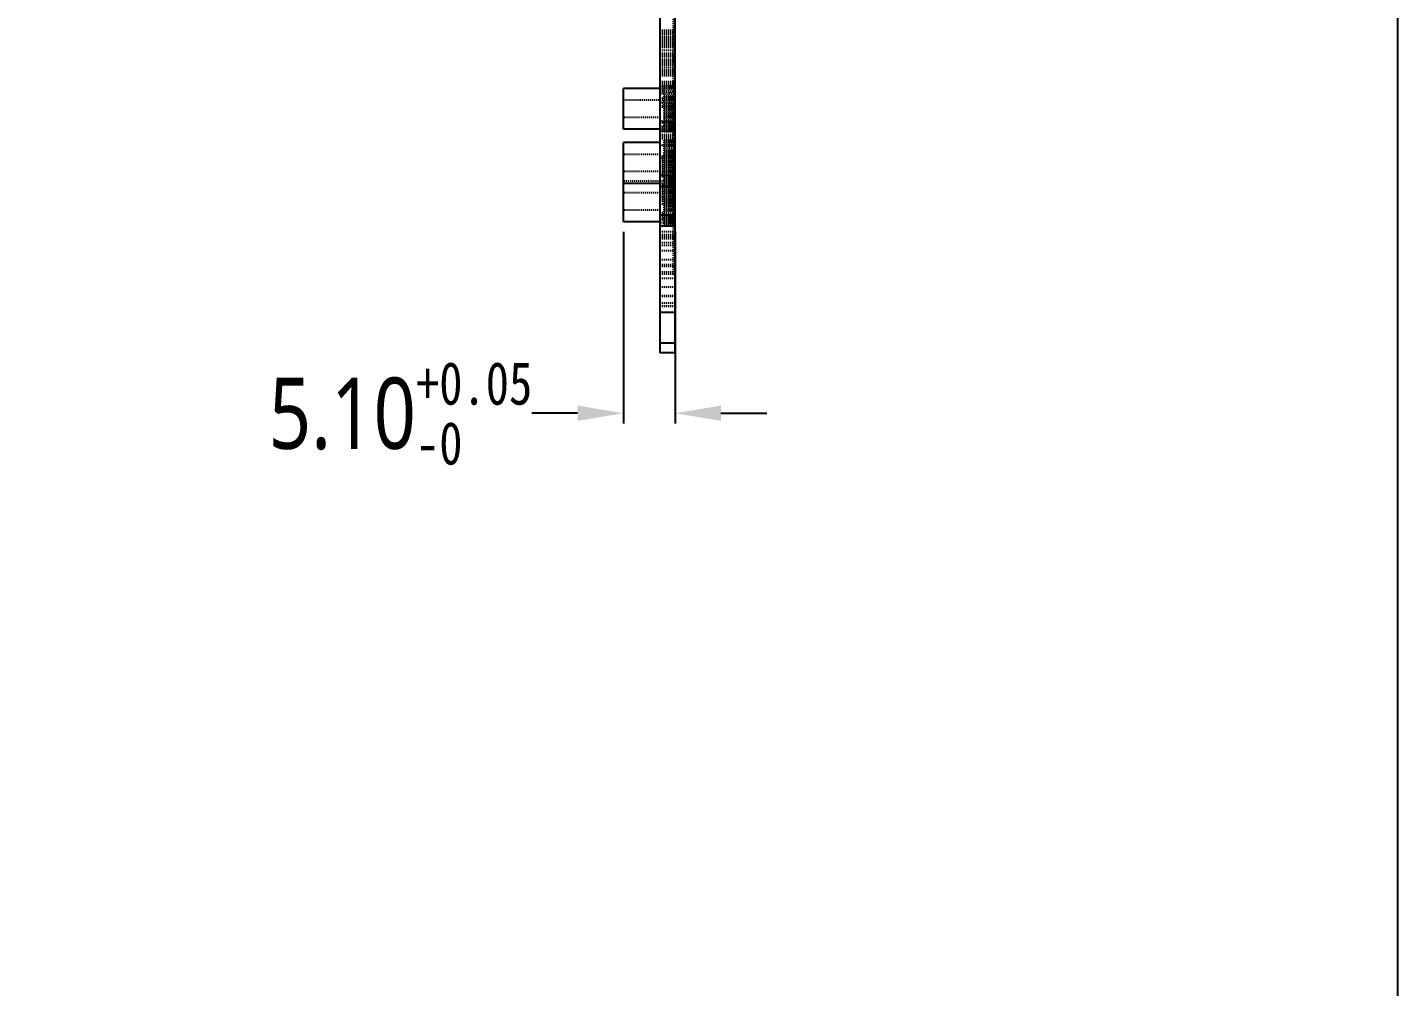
# Model space of a CAD drawing. Header units: inches. Extents: x 3379 to 4133, y -878 to -311.
# Drawn here: x 3998.6 to 4133.3, y -594.6 to -500.3 of the extents above; entities that cross this region are included whole.
import ezdxf

# ---------------------------------------------------------------- set-up
doc = ezdxf.new("R2010")
doc.units = ezdxf.units.IN
doc.header["$LTSCALE"] = 0.909449
doc.header["$MEASUREMENT"] = 0
doc.header["$PDMODE"] = 3
doc.header["$PDSIZE"] = 0.3125
doc.linetypes.add('HIDDEN', pattern=[0.2, 0.1, -0.1])
doc.linetypes.add('PHANTOM', pattern=[0.8, 0.45, -0.05, 0.1, -0.05, 0.1, -0.05])
doc.layers.get('0').update_dxf_attribs({"linetype": 'CONTINUOUS'})
doc.layers.get('Defpoints').update_dxf_attribs({"linetype": 'CONTINUOUS'})
for name, color, linetype in [('DEFAULT_2', 8, 'HIDDEN'), ('DEFAULT_3', 7, 'PHANTOM'), ('标注尺寸', 2, 'CONTINUOUS')]:
    doc.layers.add(name, color=color, linetype=linetype)
doc.styles.get("Standard").update_dxf_attribs({"font": 'txt', "width": 0.8})
doc.dimstyles.get("Standard").update_dxf_attribs({"dimtxt": 6, "dimasz": 4.5, "dimexe": 1, "dimexo": 1, "dimgap": 0.09, "dimtad": 0, "dimzin": 1, "dimdsep": 46, "dimtxsty": 'STANDARD', "dimcen": 0.09, "dimclrd": 5, "dimclre": 5, "dimclrt": 1, "dimadec": 0, "dimazin": 0, "dimtp": 0.01, "dimtm": 0.01, "dimtfac": 1, "dimtofl": 0, "dimtmove": 0, "dimatfit": 3, "dimfxl": 1, "dimtolj": 1, "dimtzin": 4, "dimarcsym": 0})

# ---------------------------------------------------------------- blocks, each defined once
blk = doc.blocks.new('*D41')
at = {"layer": 'Defpoints', "color": 0}
for p in [(4057.15, -519.44), (4062.25, -519.44), (4057.15, -538.27)]:
    blk.add_point(p, dxfattribs=at)
at = {"layer": '标注尺寸', "color": 2, "lineweight": -2}
for p, q in [((4057.15, -520.44), (4057.15, -539.27)), ((4062.25, -520.44), (4062.25, -539.27)), ((4052.65, -538.27), (4048.15, -538.27)), ((4066.75, -538.27), (4071.25, -538.27))]:
    blk.add_line(p, q, dxfattribs=at)
at = {"layer": '标注尺寸', "color": 2}
for points in [[(4052.65, -537.52), (4052.65, -539.02), (4057.15, -538.27)], [(4066.75, -537.52), (4066.75, -539.02), (4062.25, -538.27)]]:
    blk.add_solid(points, dxfattribs=at)
at = {"layer": '标注尺寸', "color": 2, "insert": (4035.24, -538.27), "char_height": 6, "attachment_point": 5}
blk.add_mtext('\\A1;\\A1;{\\fMicrosoft YaHei|b0|i0|c134|p34;\\H1.167x;5.10\\fSimSun|b1|i0|c134|p2;\\H0.6x;\\S+0.05^ -0;}', dxfattribs=at)

msp = doc.modelspace()

# ---------------------------------------------------------------- linework, layer by layer
at = {"color": 7, "linetype": 'Continuous'}
for p, q in [((4060.755, -532.345), (4060.755, -406.845)), ((4062.255, -532.345), (4062.255, -406.845)), ((4060.755, -506.345), (4057.155, -506.345)), ((4057.155, -510.345), (4057.155, -506.345)), ((4060.755, -510.345), (4057.155, -510.345)), ((4060.755, -509.567), (4062.255, -509.567)), ((4060.755, -510.558), (4062.255, -510.558)), ((4060.755, -511.675), (4057.155, -511.675)), ((4057.155, -519.445), (4057.155, -511.675)), ((4060.755, -515.675), (4057.155, -515.675)), ((4060.755, -514.858), (4062.255, -514.858)), ((4060.755, -515.985), (4062.255, -515.985)), ((4060.755, -519.445), (4057.155, -519.445)), ((4060.755, -518.756), (4062.255, -518.756)), ((4062.255, -519.883), (4060.755, -519.883)), ((4060.755, -528.325), (4062.255, -528.325)), ((4060.755, -531.345), (4062.255, -531.345)), ((4062.255, -532.345), (4060.755, -532.345))]:
    msp.add_line(p, q, dxfattribs=at)
at = {"layer": 'DEFAULT_2', "color": 8, "linetype": 'HIDDEN'}
for p, q in [((4062.055, -414.315), (4062.055, -524.571)), ((4060.755, -500.624), (4062.055, -500.624)), ((4062.055, -500.778), (4060.755, -500.778)), ((4062.055, -500.916), (4060.755, -500.916)), ((4062.055, -501.074), (4060.755, -501.074)), ((4062.255, -500.542), (4062.055, -500.347)), ((4062.055, -500.62), (4062.255, -500.42)), ((4062.255, -500.428), (4062.055, -500.624)), ((4062.055, -500.912), (4062.255, -500.712)), ((4062.255, -500.72), (4062.055, -500.916)), ((4062.255, -500.736), (4062.055, -500.778)), ((4062.255, -501.029), (4062.055, -501.07)), ((4062.255, -501.115), (4062.055, -501.074)), ((4062.255, -501.115), (4062.055, -501.311)), ((4062.055, -501.311), (4060.755, -501.311)), ((4062.055, -501.368), (4060.755, -501.368)), ((4060.755, -501.523), (4062.055, -501.523)), ((4062.055, -501.605), (4060.755, -501.605)), ((4060.755, -501.657), (4062.055, -501.657)), ((4062.055, -501.82), (4060.755, -501.82)), ((4060.755, -501.935), (4062.055, -501.935)), ((4060.755, -501.978), (4062.055, -501.978)), ((4062.055, -502.205), (4060.755, -502.205)), ((4062.055, -502.32), (4060.755, -502.32)), ((4062.255, -501.323), (4062.055, -501.365)), ((4062.255, -501.323), (4062.055, -501.523)), ((4062.255, -501.323), (4062.055, -501.519)), ((4062.255, -501.409), (4062.055, -501.368)), ((4062.255, -501.409), (4062.055, -501.605)), ((4062.255, -501.616), (4062.055, -501.657)), ((4062.255, -501.616), (4062.055, -501.816)), ((4062.255, -501.616), (4062.055, -501.812)), ((4062.055, -501.924), (4062.255, -501.724)), ((4062.255, -501.739), (4062.055, -501.935)), ((4062.255, -501.861), (4062.055, -501.82)), ((4062.255, -502.169), (4062.055, -501.974)), ((4062.055, -501.978), (4062.255, -502.178)), ((4062.055, -502.194), (4062.255, -501.994)), ((4062.255, -502.009), (4062.055, -502.205)), ((4062.255, -502.278), (4062.055, -502.32)), ((4060.755, -502.591), (4062.055, -502.591)), ((4060.755, -502.87), (4062.055, -502.87)), ((4060.755, -503.003), (4062.055, -503.003)), ((4060.755, -503.108), (4062.055, -503.108)), ((4060.755, -503.162), (4062.055, -503.162)), ((4062.055, -503.225), (4060.755, -503.225)), ((4060.755, -503.453), (4062.055, -503.454)), ((4060.755, -503.486), (4062.055, -503.486)), ((4060.755, -503.691), (4062.055, -503.691)), ((4062.055, -503.727), (4060.755, -503.727)), ((4060.755, -503.818), (4062.055, -503.818)), ((4062.255, -502.549), (4062.055, -502.591)), ((4062.255, -502.829), (4062.055, -502.87)), ((4062.255, -503.044), (4062.055, -503.003)), ((4062.255, -503.029), (4062.055, -503.225)), ((4062.255, -503.304), (4062.055, -503.108)), ((4062.255, -503.353), (4062.055, -503.157)), ((4062.055, -503.162), (4062.255, -503.362)), ((4062.255, -503.258), (4062.055, -503.454)), ((4062.255, -503.291), (4062.055, -503.486)), ((4062.255, -503.531), (4062.055, -503.727)), ((4062.255, -503.733), (4062.055, -503.691)), ((4062.255, -503.86), (4062.055, -503.818)), ((4062.055, -503.964), (4060.755, -503.964)), ((4062.055, -504.079), (4060.755, -504.079)), ((4060.755, -504.278), (4062.055, -504.278)), ((4060.755, -504.515), (4062.055, -504.515)), ((4060.755, -504.551), (4062.055, -504.551)), ((4062.055, -504.57), (4060.755, -504.57)), ((4062.055, -504.728), (4060.755, -504.728)), ((4060.755, -504.789), (4062.055, -504.789)), ((4062.055, -504.841), (4060.755, -504.841)), ((4062.055, -505), (4060.755, -505)), ((4062.055, -505.098), (4060.755, -505.098)), ((4062.255, -504.006), (4062.055, -503.964)), ((4062.255, -504.12), (4062.055, -504.079)), ((4062.255, -504.32), (4062.055, -504.278)), ((4062.255, -504.32), (4062.055, -504.515)), ((4062.255, -504.528), (4062.055, -504.57)), ((4062.255, -504.528), (4062.055, -504.728)), ((4062.255, -504.528), (4062.055, -504.724)), ((4062.255, -504.593), (4062.055, -504.551)), ((4062.255, -504.593), (4062.055, -504.789)), ((4062.255, -504.8), (4062.055, -504.841)), ((4062.255, -504.8), (4062.055, -505)), ((4062.255, -504.8), (4062.055, -504.995)), ((4062.255, -505.14), (4062.055, -505.098)), ((4062.055, -505.691), (4060.755, -505.691)), ((4062.055, -505.784), (4060.755, -505.784)), ((4060.755, -505.942), (4062.055, -505.942)), ((4062.105, -506.138), (4060.755, -506.145)), ((4060.755, -506.245), (4062.255, -506.245)), ((4062.105, -506.442), (4060.755, -506.445)), ((4061.155, -506.095), (4062.105, -506.095)), ((4061.155, -510.594), (4061.155, -506.096)), ((4062.105, -506.121), (4061.155, -506.121)), ((4062.105, -506.169), (4061.155, -506.169)), ((4061.155, -506.214), (4062.105, -506.214)), ((4062.105, -506.228), (4061.155, -506.228)), ((4062.105, -506.263), (4061.155, -506.263)), ((4061.155, -506.28), (4062.105, -506.28)), ((4062.105, -506.317), (4061.155, -506.317)), ((4062.105, -506.329), (4061.155, -506.329)), ((4062.105, -506.373), (4061.155, -506.373)), ((4062.105, -506.406), (4061.155, -506.406)), ((4062.105, -506.42), (4061.155, -506.42)), ((4062.105, -506.46), (4061.155, -506.46)), ((4062.255, -505.496), (4062.055, -505.691)), ((4062.255, -505.825), (4062.055, -505.784)), ((4062.255, -506.133), (4062.055, -505.938)), ((4062.055, -505.942), (4062.255, -506.142)), ((4062.055, -506.145), (4062.255, -505.945)), ((4062.255, -506.416), (4062.055, -506.611)), ((4062.055, -506.445), (4062.255, -506.645)), ((4062.105, -510.594), (4062.105, -506.097)), ((4062.055, -507.491), (4057.155, -507.495)), ((4060.755, -506.595), (4062.105, -506.591)), ((4062.055, -506.611), (4060.755, -506.611)), ((4060.755, -506.651), (4062.105, -506.652)), ((4062.105, -506.898), (4060.755, -506.889)), ((4062.055, -507.311), (4060.755, -507.311)), ((4060.755, -507.465), (4062.055, -507.465)), ((4062.105, -507.729), (4060.755, -507.728)), ((4060.755, -507.798), (4062.055, -507.798)), ((4061.155, -506.569), (4062.105, -506.569)), ((4061.155, -506.629), (4062.105, -506.629)), ((4061.155, -506.668), (4062.105, -506.668)), ((4062.105, -506.797), (4061.155, -506.797)), ((4062.105, -506.862), (4061.155, -506.862)), ((4062.105, -506.944), (4061.155, -506.944)), ((4061.155, -507.072), (4062.105, -507.072)), ((4062.105, -507.187), (4061.155, -507.187)), ((4061.155, -507.211), (4062.105, -507.211)), ((4061.155, -507.264), (4062.105, -507.264)), ((4062.105, -507.386), (4061.155, -507.386)), ((4061.155, -507.513), (4062.105, -507.513)), ((4062.105, -507.53), (4061.155, -507.53)), ((4062.105, -507.559), (4061.155, -507.559)), ((4062.105, -507.62), (4061.155, -507.62)), ((4062.105, -507.864), (4061.155, -507.864)), ((4062.255, -506.61), (4062.055, -506.651)), ((4062.255, -507.084), (4062.055, -506.889)), ((4062.055, -507.307), (4062.255, -507.107)), ((4062.255, -507.115), (4062.055, -507.311)), ((4062.255, -507.424), (4062.055, -507.465)), ((4062.255, -507.45), (4062.055, -507.491)), ((4062.255, -507.925), (4062.055, -507.729)), ((4062.255, -507.839), (4062.055, -507.798)), ((4062.055, -508.043), (4062.255, -507.843)), ((4062.255, -507.852), (4062.055, -508.047)), ((4060.755, -509.195), (4057.155, -509.195)), ((4060.755, -508.047), (4062.055, -508.047)), ((4062.055, -508.201), (4060.755, -508.201)), ((4061.155, -507.907), (4062.105, -507.907)), ((4061.155, -507.93), (4062.105, -507.93)), ((4061.155, -508.001), (4062.105, -508.001)), ((4062.105, -508.09), (4061.155, -508.09)), ((4061.155, -508.23), (4062.105, -508.23)), ((4062.105, -508.297), (4061.155, -508.297)), ((4062.105, -508.314), (4061.155, -508.314)), ((4062.105, -508.375), (4061.155, -508.375)), ((4062.105, -508.392), (4061.155, -508.392)), ((4061.155, -508.46), (4062.105, -508.46)), ((4062.105, -508.599), (4061.155, -508.599)), ((4061.155, -508.699), (4062.105, -508.699)), ((4061.155, -508.759), (4062.105, -508.759)), ((4061.155, -508.782), (4062.105, -508.782)), ((4062.105, -508.825), (4061.155, -508.825)), ((4061.155, -508.96), (4062.105, -508.96)), ((4062.105, -509.074), (4061.155, -509.074)), ((4062.105, -509.131), (4061.155, -509.131)), ((4062.105, -509.159), (4061.155, -509.159)), ((4061.155, -509.176), (4062.105, -509.176)), ((4062.255, -508.16), (4062.055, -508.201)), ((4060.755, -509.723), (4062.055, -509.723)), ((4062.105, -510.098), (4060.755, -510.095)), ((4060.755, -510.122), (4062.105, -510.12)), ((4062.105, -510.36), (4060.755, -510.359)), ((4060.755, -510.385), (4062.055, -510.385)), ((4060.755, -510.545), (4062.055, -510.545)), ((4062.105, -509.303), (4061.155, -509.303)), ((4061.155, -509.428), (4062.105, -509.428)), ((4061.155, -509.478), (4062.105, -509.478)), ((4061.155, -509.511), (4062.105, -509.511)), ((4061.155, -509.617), (4062.105, -509.617)), ((4062.105, -509.754), (4061.155, -509.754)), ((4061.155, -509.793), (4062.105, -509.793)), ((4062.105, -509.827), (4061.155, -509.827)), ((4062.105, -509.892), (4061.155, -509.892)), ((4061.155, -510.022), (4062.105, -510.022)), ((4062.105, -510.04), (4061.155, -510.04)), ((4061.155, -510.062), (4062.105, -510.062)), ((4061.155, -510.235), (4062.105, -510.235)), ((4062.105, -510.247), (4061.155, -510.247)), ((4062.105, -510.278), (4061.155, -510.278)), ((4062.105, -510.294), (4061.155, -510.294)), ((4062.105, -510.317), (4061.155, -510.317)), ((4062.105, -510.373), (4061.155, -510.373)), ((4061.155, -510.409), (4062.105, -510.409)), ((4062.105, -510.426), (4061.155, -510.426)), ((4061.155, -510.442), (4062.105, -510.442)), ((4062.105, -510.461), (4061.155, -510.461)), ((4061.155, -510.475), (4062.105, -510.475)), ((4062.105, -510.531), (4061.155, -510.531)), ((4062.255, -509.606), (4062.055, -509.565)), ((4062.255, -509.914), (4062.055, -509.719)), ((4062.055, -509.723), (4062.255, -509.923)), ((4062.255, -509.926), (4062.055, -510.122)), ((4062.255, -510.401), (4062.055, -510.359)), ((4062.255, -510.427), (4062.055, -510.385)), ((4062.255, -510.735), (4062.055, -510.54)), ((4062.055, -510.545), (4062.255, -510.745)), ((4060.755, -510.876), (4062.055, -510.877)), ((4060.755, -511.065), (4062.255, -511.065)), ((4060.755, -511.114), (4062.055, -511.114)), ((4060.755, -511.265), (4062.055, -511.265)), ((4060.755, -511.925), (4062.105, -511.921)), ((4061.155, -510.594), (4062.105, -510.594)), ((4061.155, -511.425), (4062.105, -511.425)), ((4061.155, -519.694), (4061.155, -511.426)), ((4062.105, -511.451), (4061.155, -511.451)), ((4062.105, -511.468), (4061.155, -511.468)), ((4062.105, -511.499), (4061.155, -511.499)), ((4061.155, -511.544), (4062.105, -511.544)), ((4062.105, -511.558), (4061.155, -511.558)), ((4061.155, -511.577), (4062.105, -511.577)), ((4062.105, -511.593), (4061.155, -511.593)), ((4061.155, -511.61), (4062.105, -511.61)), ((4062.105, -511.647), (4061.155, -511.647)), ((4062.105, -511.659), (4061.155, -511.659)), ((4062.105, -511.703), (4061.155, -511.703)), ((4062.105, -511.736), (4061.155, -511.736)), ((4062.105, -511.75), (4061.155, -511.75)), ((4062.105, -511.772), (4061.155, -511.772)), ((4062.105, -511.79), (4061.155, -511.79)), ((4061.155, -511.899), (4062.105, -511.899)), ((4062.255, -510.681), (4062.055, -510.877)), ((4062.255, -511.156), (4062.055, -511.114)), ((4062.055, -511.265), (4062.255, -511.465)), ((4062.255, -511.747), (4062.055, -511.947)), ((4062.105, -519.694), (4062.105, -511.427)), ((4060.755, -512.825), (4057.155, -512.825)), ((4062.105, -511.959), (4060.755, -511.947)), ((4062.055, -513.044), (4060.755, -513.044)), ((4062.105, -513.059), (4060.755, -513.048)), ((4062.105, -513.194), (4060.755, -513.202)), ((4062.255, -513.227), (4060.755, -513.227)), ((4060.755, -513.256), (4062.105, -513.26)), ((4061.155, -511.982), (4062.105, -511.982)), ((4061.155, -511.998), (4062.105, -511.998)), ((4062.105, -512.127), (4061.155, -512.127)), ((4062.105, -512.192), (4061.155, -512.192)), ((4062.105, -512.228), (4061.155, -512.228)), ((4062.105, -512.274), (4061.155, -512.274)), ((4061.155, -512.402), (4062.105, -512.402)), ((4062.105, -512.517), (4061.155, -512.517)), ((4061.155, -512.541), (4062.105, -512.541)), ((4061.155, -512.594), (4062.105, -512.594)), ((4062.105, -512.716), (4061.155, -512.716)), ((4061.155, -512.843), (4062.105, -512.843)), ((4062.105, -512.86), (4061.155, -512.86)), ((4062.105, -512.889), (4061.155, -512.889)), ((4062.105, -512.95), (4061.155, -512.95)), ((4062.255, -513.244), (4062.055, -513.044)), ((4062.255, -513.244), (4062.055, -513.048)), ((4062.255, -513.244), (4062.055, -513.202)), ((4062.255, -513.452), (4062.055, -513.256)), ((4060.755, -514.525), (4057.155, -514.525)), ((4062.055, -513.346), (4060.755, -513.346)), ((4062.055, -513.5), (4060.755, -513.5)), ((4060.755, -513.524), (4062.255, -513.524)), ((4060.755, -513.553), (4062.105, -513.56)), ((4060.755, -513.79), (4062.105, -513.79)), ((4060.755, -513.954), (4062.055, -513.954)), ((4060.755, -514.035), (4062.255, -514.035)), ((4060.755, -514.08), (4062.105, -514.089)), ((4062.255, -514.107), (4060.755, -514.107)), ((4062.055, -514.262), (4060.755, -514.262)), ((4060.755, -514.318), (4062.055, -514.318)), ((4062.055, -514.377), (4060.755, -514.377)), ((4062.055, -514.547), (4060.755, -514.547)), ((4062.055, -514.614), (4060.755, -514.614)), ((4061.155, -513.331), (4062.105, -513.331)), ((4062.105, -513.42), (4061.155, -513.42)), ((4062.105, -513.627), (4061.155, -513.627)), ((4062.105, -513.644), (4061.155, -513.644)), ((4062.105, -513.705), (4061.155, -513.705)), ((4062.105, -513.722), (4061.155, -513.722)), ((4062.105, -513.929), (4061.155, -513.929)), ((4061.155, -514.018), (4062.105, -514.018)), ((4062.105, -514.155), (4061.155, -514.155)), ((4061.155, -514.29), (4062.105, -514.29)), ((4062.105, -514.404), (4061.155, -514.404)), ((4062.105, -514.461), (4061.155, -514.461)), ((4062.105, -514.489), (4061.155, -514.489)), ((4061.155, -514.506), (4062.105, -514.506)), ((4062.255, -513.542), (4062.055, -513.342)), ((4062.255, -513.542), (4062.055, -513.346)), ((4062.255, -513.452), (4062.055, -513.493)), ((4062.255, -513.542), (4062.055, -513.5)), ((4062.255, -513.748), (4062.055, -513.553)), ((4062.255, -513.748), (4062.055, -513.79)), ((4062.255, -513.912), (4062.055, -513.954)), ((4062.255, -514.039), (4062.055, -514.08)), ((4062.255, -514.221), (4062.055, -514.262)), ((4062.255, -514.513), (4062.055, -514.318)), ((4062.255, -514.335), (4062.055, -514.377)), ((4062.255, -514.742), (4062.055, -514.547)), ((4062.255, -514.81), (4062.055, -514.614)), ((4062.105, -515.45), (4057.155, -515.445)), ((4062.255, -514.781), (4060.755, -514.781)), ((4062.255, -514.908), (4060.755, -514.908)), ((4062.255, -515.035), (4060.755, -515.035)), ((4062.105, -515.429), (4060.755, -515.425)), ((4062.105, -515.703), (4060.755, -515.695)), ((4060.755, -515.751), (4062.105, -515.756)), ((4060.755, -515.848), (4062.055, -515.848)), ((4062.105, -514.633), (4061.155, -514.633)), ((4061.155, -514.758), (4062.105, -514.758)), ((4061.155, -514.808), (4062.105, -514.808)), ((4061.155, -514.841), (4062.105, -514.841)), ((4061.155, -514.947), (4062.105, -514.947)), ((4062.105, -515.084), (4061.155, -515.084)), ((4061.155, -515.123), (4062.105, -515.123)), ((4062.105, -515.157), (4061.155, -515.157)), ((4061.155, -515.195), (4062.105, -515.195)), ((4062.105, -515.222), (4061.155, -515.222)), ((4062.105, -515.238), (4061.155, -515.238)), ((4062.105, -515.269), (4061.155, -515.269)), ((4061.155, -515.314), (4062.105, -515.314)), ((4061.155, -515.341), (4062.105, -515.341)), ((4061.155, -515.353), (4062.105, -515.353)), ((4061.155, -515.374), (4062.105, -515.374)), ((4061.155, -515.392), (4062.105, -515.392)), ((4062.105, -515.417), (4061.155, -515.417)), ((4062.105, -515.473), (4061.155, -515.473)), ((4062.105, -515.506), (4061.155, -515.506)), ((4062.105, -515.52), (4061.155, -515.52)), ((4062.105, -515.542), (4061.155, -515.542)), ((4061.155, -515.565), (4062.105, -515.565)), ((4062.105, -515.577), (4061.155, -515.577)), ((4062.105, -515.608), (4061.155, -515.608)), ((4062.105, -515.624), (4061.155, -515.624)), ((4062.105, -515.647), (4061.155, -515.647)), ((4061.155, -515.669), (4062.105, -515.669)), ((4062.105, -515.69), (4061.155, -515.69)), ((4061.155, -515.729), (4062.105, -515.729)), ((4061.155, -515.772), (4062.105, -515.772)), ((4062.105, -515.791), (4061.155, -515.791)), ((4061.155, -515.805), (4062.105, -515.805)), ((4062.105, -515.861), (4061.155, -515.861)), ((4062.105, -515.884), (4061.155, -515.884)), ((4062.105, -515.898), (4061.155, -515.898)), ((4061.155, -515.924), (4062.105, -515.924)), ((4062.105, -515.962), (4061.155, -515.962)), ((4062.255, -515.05), (4062.055, -514.855)), ((4062.255, -515.493), (4062.055, -515.452)), ((4062.255, -515.792), (4062.055, -515.751)), ((4062.255, -516.032), (4062.055, -515.837)), ((4062.055, -515.848), (4062.255, -516.048)), ((4060.755, -516.595), (4057.155, -516.595)), ((4060.755, -516.025), (4062.255, -516.025)), ((4060.755, -516.147), (4062.055, -516.147)), ((4060.755, -516.253), (4062.055, -516.253)), ((4060.755, -516.347), (4062.055, -516.347)), ((4060.755, -516.407), (4062.055, -516.407)), ((4062.055, -516.461), (4060.755, -516.461)), ((4060.755, -516.529), (4062.055, -516.529)), ((4060.755, -516.684), (4062.055, -516.684)), ((4062.055, -516.698), (4060.755, -516.698)), ((4062.055, -516.736), (4060.755, -516.736)), ((4062.105, -516.964), (4060.755, -516.973)), ((4062.055, -516.994), (4060.755, -516.994)), ((4060.755, -517.152), (4062.055, -517.152)), ((4060.755, -517.271), (4062.055, -517.271)), ((4062.105, -515.998), (4061.155, -515.998)), ((4062.105, -516.044), (4061.155, -516.044)), ((4061.155, -516.172), (4062.105, -516.172)), ((4062.105, -516.287), (4061.155, -516.287)), ((4061.155, -516.311), (4062.105, -516.311)), ((4061.155, -516.364), (4062.105, -516.364)), ((4062.105, -516.486), (4061.155, -516.486)), ((4061.155, -516.613), (4062.105, -516.613)), ((4062.105, -516.63), (4061.155, -516.63)), ((4062.105, -516.659), (4061.155, -516.659)), ((4062.105, -516.72), (4061.155, -516.72)), ((4061.155, -516.829), (4062.105, -516.829)), ((4061.155, -517.007), (4062.105, -517.007)), ((4061.155, -517.03), (4062.105, -517.03)), ((4061.155, -517.101), (4062.105, -517.101)), ((4062.105, -517.19), (4061.155, -517.19)), ((4062.255, -516.332), (4062.055, -516.136)), ((4062.055, -516.147), (4062.255, -516.347)), ((4062.255, -516.448), (4062.055, -516.248)), ((4062.255, -516.448), (4062.055, -516.253)), ((4062.255, -516.547), (4062.055, -516.347)), ((4062.255, -516.448), (4062.055, -516.407)), ((4062.255, -516.656), (4062.055, -516.461)), ((4062.255, -516.725), (4062.055, -516.525)), ((4062.255, -516.725), (4062.055, -516.529)), ((4062.255, -516.656), (4062.055, -516.698)), ((4062.255, -516.725), (4062.055, -516.684)), ((4062.255, -516.932), (4062.055, -516.736)), ((4062.255, -516.932), (4062.055, -516.973)), ((4062.255, -517.035), (4062.055, -516.994)), ((4062.255, -517.343), (4062.055, -517.148)), ((4062.055, -517.152), (4062.255, -517.352)), ((4062.255, -517.312), (4062.055, -517.271)), ((4060.755, -518.295), (4057.155, -518.295)), ((4060.755, -517.429), (4062.055, -517.429)), ((4062.255, -517.464), (4060.755, -517.464)), ((4060.755, -517.685), (4062.255, -517.685)), ((4062.255, -518.56), (4060.755, -518.56)), ((4060.755, -518.575), (4062.255, -518.575)), ((4061.155, -517.33), (4062.105, -517.33)), ((4062.105, -517.397), (4061.155, -517.397)), ((4062.105, -517.414), (4061.155, -517.414)), ((4062.105, -517.492), (4061.155, -517.492)), ((4061.155, -517.56), (4062.105, -517.56)), ((4062.105, -517.699), (4061.155, -517.699)), ((4061.155, -517.799), (4062.105, -517.799)), ((4061.155, -517.859), (4062.105, -517.859)), ((4061.155, -517.882), (4062.105, -517.882)), ((4062.105, -517.925), (4061.155, -517.925)), ((4061.155, -518.06), (4062.105, -518.06)), ((4062.105, -518.174), (4061.155, -518.174)), ((4062.105, -518.231), (4061.155, -518.231)), ((4062.105, -518.259), (4061.155, -518.259)), ((4061.155, -518.276), (4062.105, -518.276)), ((4062.105, -518.403), (4061.155, -518.403)), ((4061.155, -518.528), (4062.105, -518.528)), ((4061.155, -518.611), (4062.105, -518.611)), ((4062.255, -517.621), (4062.055, -517.425)), ((4062.055, -517.429), (4062.255, -517.629)), ((4060.755, -518.896), (4062.105, -518.893)), ((4060.755, -518.948), (4062.055, -518.948)), ((4062.055, -519.046), (4060.755, -519.046)), ((4062.105, -519.198), (4060.755, -519.195)), ((4060.755, -519.223), (4062.105, -519.22)), ((4062.055, -519.281), (4060.755, -519.281)), ((4062.105, -519.542), (4060.755, -519.541)), ((4060.755, -519.816), (4062.055, -519.816)), ((4062.055, -519.838), (4060.755, -519.838)), ((4061.155, -518.717), (4062.105, -518.717)), ((4062.105, -518.854), (4061.155, -518.854)), ((4062.105, -518.927), (4061.155, -518.927)), ((4062.105, -518.992), (4061.155, -518.992)), ((4061.155, -519.122), (4062.105, -519.122)), ((4062.105, -519.14), (4061.155, -519.14)), ((4061.155, -519.162), (4062.105, -519.162)), ((4061.155, -519.335), (4062.105, -519.335)), ((4062.105, -519.347), (4061.155, -519.347)), ((4062.105, -519.378), (4061.155, -519.378)), ((4062.105, -519.394), (4061.155, -519.394)), ((4062.105, -519.417), (4061.155, -519.417)), ((4062.105, -519.46), (4061.155, -519.46)), ((4062.105, -519.473), (4061.155, -519.473)), ((4061.155, -519.509), (4062.105, -519.509)), ((4062.105, -519.526), (4061.155, -519.526)), ((4062.105, -519.561), (4061.155, -519.561)), ((4061.155, -519.575), (4062.105, -519.575)), ((4062.105, -519.631), (4061.155, -519.631)), ((4062.105, -519.654), (4061.155, -519.654)), ((4062.105, -519.668), (4061.155, -519.668)), ((4061.155, -519.694), (4062.105, -519.694)), ((4062.255, -519.085), (4062.055, -518.885)), ((4062.255, -519.091), (4062.055, -518.896)), ((4062.255, -518.906), (4062.055, -518.948)), ((4062.255, -519.087), (4062.055, -519.046)), ((4062.255, -519.182), (4062.055, -519.223)), ((4062.255, -519.322), (4062.055, -519.281)), ((4062.255, -519.736), (4062.055, -519.541)), ((4062.255, -520.012), (4062.055, -519.816)), ((4062.055, -519.838), (4062.255, -520.038)), ((4062.055, -520.446), (4060.755, -520.446)), ((4060.755, -520.712), (4062.055, -520.712)), ((4062.055, -520.771), (4060.755, -520.771)), ((4060.755, -520.842), (4062.055, -520.842)), ((4062.055, -521.009), (4060.755, -521.009)), ((4060.755, -521.108), (4062.055, -521.108)), ((4062.255, -520.488), (4062.055, -520.446)), ((4062.255, -520.753), (4062.055, -520.712)), ((4062.255, -520.73), (4062.055, -520.771)), ((4062.255, -521.027), (4062.055, -520.831)), ((4062.055, -520.842), (4062.255, -521.042)), ((4062.255, -521.205), (4062.055, -521.009)), ((4062.255, -521.293), (4062.055, -521.098)), ((4062.055, -521.108), (4062.255, -521.308)), ((4060.755, -521.503), (4062.055, -521.503)), ((4060.755, -521.741), (4062.055, -521.741)), ((4062.255, -522.292), (4060.755, -522.292)), ((4062.255, -521.462), (4062.055, -521.503)), ((4062.255, -521.937), (4062.055, -521.741)), ((4060.755, -523.146), (4062.255, -523.146)), ((4060.755, -523.665), (4062.055, -523.665)), ((4060.755, -523.824), (4062.055, -523.824)), ((4062.255, -523.707), (4062.055, -523.665)), ((4062.255, -524.016), (4062.055, -523.82)), ((4062.055, -523.824), (4062.255, -524.024)), ((4062.055, -524.417), (4060.755, -524.417)), ((4060.755, -524.575), (4062.055, -524.575)), ((4060.755, -524.988), (4062.255, -524.988)), ((4062.255, -524.458), (4062.055, -524.417)), ((4062.255, -524.766), (4062.055, -524.571)), ((4062.055, -524.575), (4062.255, -524.775)), ((4062.255, -525.87), (4060.755, -525.87)), ((4062.255, -526.734), (4060.755, -526.734)), ((4060.755, -526.769), (4062.255, -526.769)), ((4062.255, -527.461), (4060.755, -527.461)), ((4060.755, -527.726), (4062.255, -527.726)), ((4062.255, -527.765), (4060.755, -527.765))]:
    msp.add_line(p, q, dxfattribs=at)
at = {"layer": 'DEFAULT_3', "linetype": 'ByBlock'}
msp.add_lwpolyline([(3378.66, -310.816), (4133.276, -310.816), (4133.276, -878.438), (3378.66, -878.438)], close=True, dxfattribs=at)

# ---------------------------------------------------------------- dimensions: what is measured, and where the dimension line sits
at = {"layer": '标注尺寸'}
dim = msp.add_linear_dim(base=(4057.155, -538.269), p1=(4062.255, -519.445), p2=(4057.155, -519.445), text='\\A1;{\\fMicrosoft YaHei|b0|i0|c134|p34;\\H1.167x;<>\\fSimSun|b1|i0|c134|p2;\\H0.6x;\\S+0.05^ -0;}', dimstyle='STANDARD', override={"dimclrd": 2, "dimclre": 2, "dimclrt": 2}, dxfattribs=at)
dim.commit()
dim.dimension.update_dxf_attribs({"geometry": '*D41', "text_midpoint": (4035.239, -538.269)})

doc.saveas('drawing.dxf')
